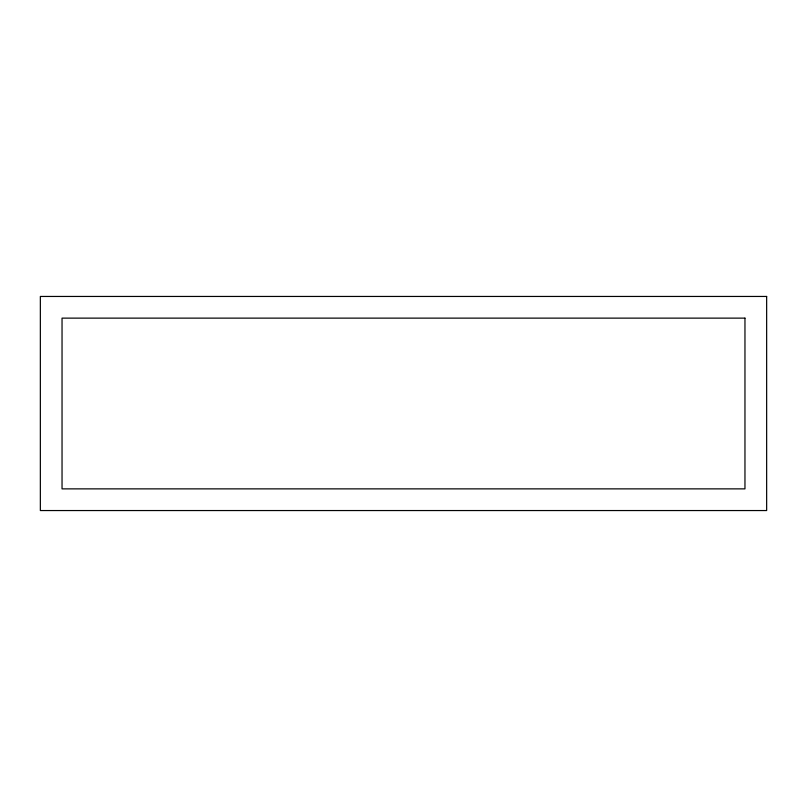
<?xml version="1.0" encoding="UTF-8"?>
<svg xmlns="http://www.w3.org/2000/svg" width="807" height="807" viewBox="0 0 807 807"><rect width="100%" height="100%" fill="white"/><g stroke="black" fill="none" stroke-linecap="round" stroke-linejoin="round"><path stroke-width="1.21" d="M766.65 296.451L40.35 296.451L40.35 510.549L766.65 510.549L766.65 296.451M744.962 318.129L62.038 318.129L62.038 488.871L744.962 488.871L744.962 318.129"/></g></svg>
